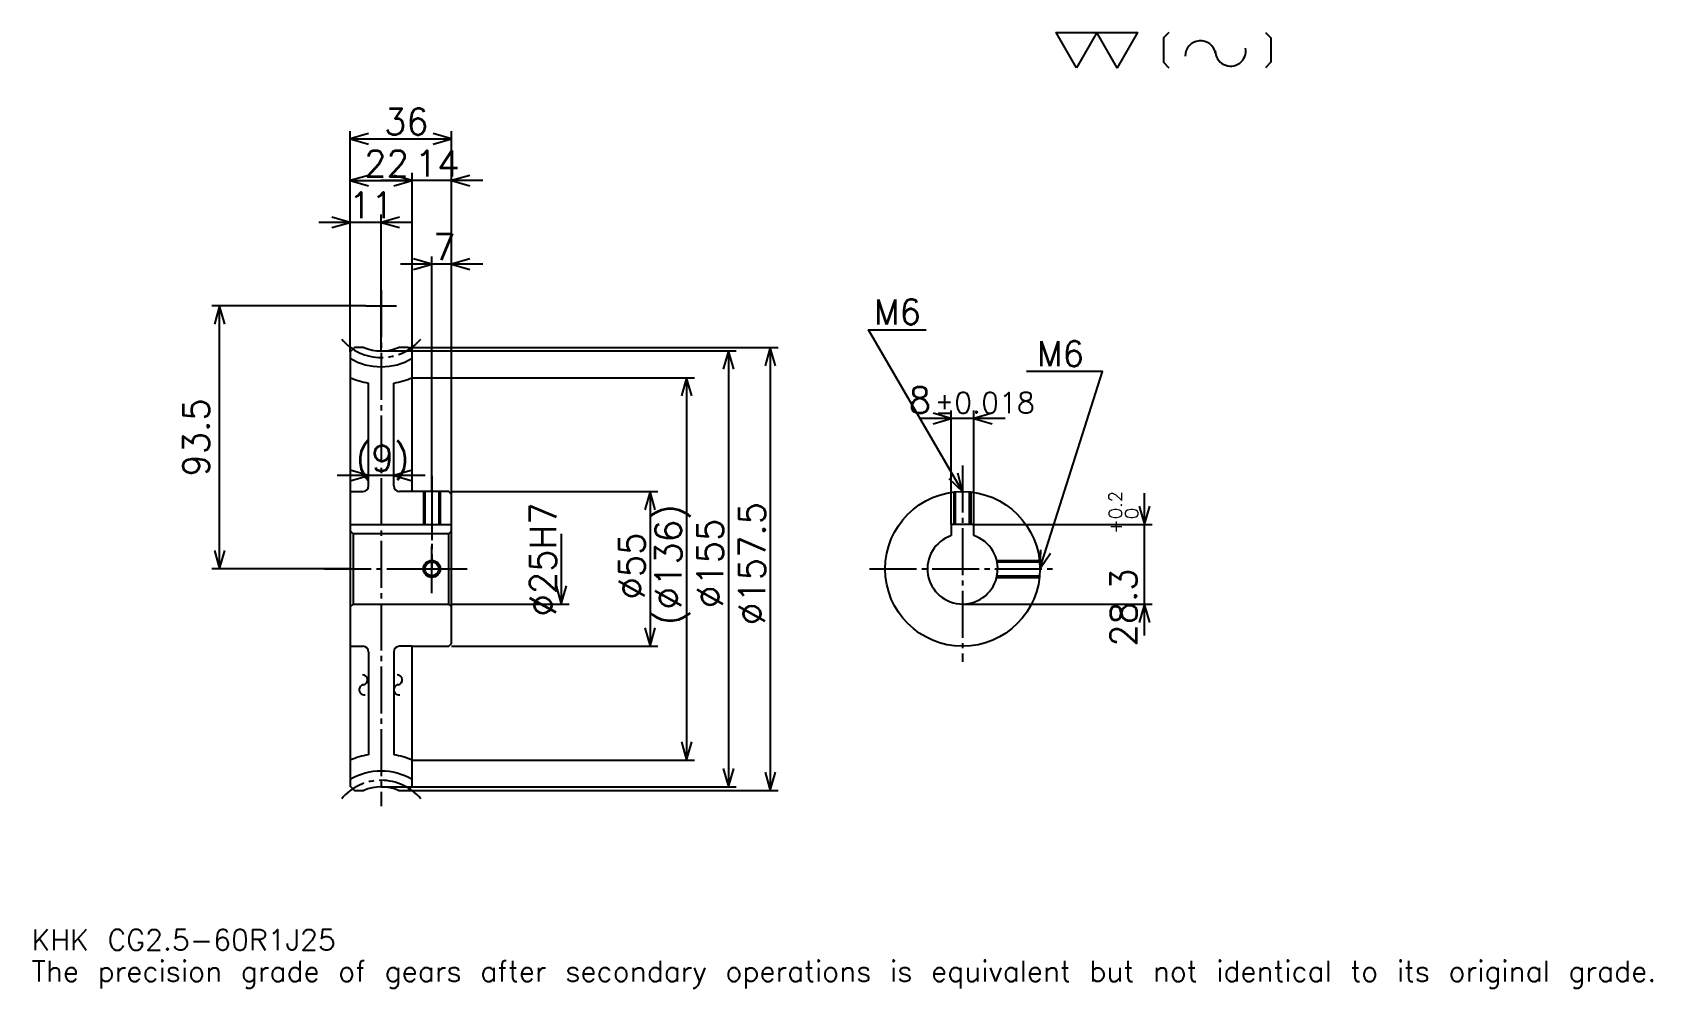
# Model space of a CAD drawing. Extents: x 19 to 595, y 7 to 347.
import ezdxf

# ---------------------------------------------------------------- set-up
doc = ezdxf.new("R2010")
doc.units = 0
doc.linetypes.add('DASHDOT', pattern=[22.285715, 16.714286, -1.857143, 1.857143, -1.857143])
doc.layers.get('0').update_dxf_attribs({"linetype": 'CONTINUOUS'})
doc.layers.add('DASHDOT', color=6, linetype='DASHDOT')
doc.styles.add('KANJI', font='TXT', dxfattribs={"bigfont": 'BIGFONT'})

msp = doc.modelspace()

# ---------------------------------------------------------------- linework, layer by layer
at = {"color": 5}
for p, q in [((131.857147, 234.803574), (131.857147, 311.767853)), ((167.857147, 234.803574), (167.857147, 311.767853)), ((131.857147, 308.982117), (167.857147, 308.982117)), ((131.857147, 294.125), (153.857147, 294.125)), ((179, 294.125), (142.714294, 294.125)), ((153.857147, 234.803574), (153.857147, 296.910706)), ((154, 279.267853), (120.714287, 279.267853)), ((131.857147, 234.803574), (131.857147, 282.053589)), ((142.857147, 249.553574), (142.857147, 282.053589)), ((160.857147, 234.803574), (160.857147, 267.196442)), ((179, 264.410706), (149.714294, 264.410706)), ((137.428574, 249.553574), (82.64286, 249.553574)), ((85.428574, 156.053574), (85.428574, 249.553574)), ((142.857147, 233.553574), (142.857147, 249.553574)), ((131.857147, 233.303574), (131.857147, 234.803574)), ((142.857147, 233.553574), (167.857147, 233.553574)), ((152.357147, 234.803574), (167.857147, 234.803574)), ((153.857147, 233.303574), (153.857147, 234.803574)), ((160.857147, 183.553574), (160.857147, 234.803574)), ((160.857147, 183.553574), (160.857147, 234.803574)), ((167.857147, 234.803574), (283.928589, 234.803574)), ((167.857147, 182.553574), (167.857147, 234.803574)), ((167.857147, 233.553574), (269.071442, 233.553574)), ((266.285706, 233.553574), (266.285706, 78.553574)), ((281.142853, 234.803574), (281.142853, 77.303574)), ((153.857147, 224.053574), (167.857147, 224.053574)), ((167.857147, 224.053574), (254.214294, 224.053574)), ((251.428574, 224.053574), (251.428574, 88.053574)), ((364.642853, 209.553574), (334.357147, 209.553574)), ((345.5, 171.853577), (345.5, 212.339294)), ((353.5, 171.853577), (353.5, 212.339294)), ((158.5, 189.267853), (127.214287, 189.267853)), ((167.857147, 183.553574), (241.214294, 183.553574)), ((238.428574, 183.553574), (238.428574, 128.553574)), ((414.142853, 132.410721), (414.142853, 182.996429)), ((206.857147, 168.553574), (206.857147, 143.553574)), ((353.5, 171.853577), (416.928558, 171.853577)), ((131.857147, 156.053574), (82.642868, 156.053574)), ((167.857147, 143.553574), (209.642853, 143.553574)), ((349.5, 143.553574), (416.928558, 143.553574)), ((167.857147, 128.553574), (241.214294, 128.553574)), ((153.857147, 88.053574), (167.857147, 88.053574)), ((167.857147, 88.053574), (254.214294, 88.053574)), ((142.857147, 78.553574), (167.857147, 78.553574)), ((152.357147, 77.303574), (167.857147, 77.303574)), ((167.857147, 78.553574), (269.071442, 78.553574)), ((167.857147, 77.303574), (283.928589, 77.303574))]:
    msp.add_line(p, q, dxfattribs=at)
at = {"color": 4}
for p, q in [((138.357147, 185.553574), (138.357147, 222.150604)), ((147.357147, 185.553574), (147.357147, 222.150604)), ((153.857147, 183.553574), (149.357147, 183.553574)), ((131.857147, 171.853577), (167.857147, 171.853577)), ((167.857147, 169.553574), (166.857147, 168.553574)), ((131.857147, 142.553574), (132.857147, 143.553574)), ((167.857147, 142.553574), (166.857147, 143.553574)), ((153.857147, 128.553574), (149.357147, 128.553574)), ((138.357147, 126.553574), (138.357147, 89.956543)), ((147.357147, 126.553574), (147.357147, 89.956543))]:
    msp.add_line(p, q, dxfattribs=at)
at = {"color": 7}
for points in [[(390, 334.285706), (382.757141, 346.839996), (411.728577, 346.839996), (404.485718, 334.285706), (397.242859, 346.839996), (390, 334.285706)], [(422.83429, 346.839996), (420.902863, 344.908569), (420.902863, 336.217133), (422.83429, 334.285706)], [(457.117126, 346.839996), (459.048584, 344.908569), (459.048584, 336.217133), (457.117126, 334.285706)]]:
    msp.add_lwpolyline(points, dxfattribs=at)
at = {"color": 5}
for points in [[(138.357147, 310.839294), (131.857147, 308.982117), (138.357147, 307.125)], [(161.357147, 307.125), (167.857147, 308.982117), (161.357147, 310.839294)], [(138.357147, 295.982147), (131.857147, 294.125), (138.357147, 292.267853)], [(147.357147, 292.267853), (153.857147, 294.125), (147.357147, 295.982147)], [(147.357147, 292.267853), (153.857147, 294.125), (147.357147, 295.982147)], [(174.357147, 295.982147), (167.857147, 294.125), (174.357147, 292.267853)], [(125.357147, 277.410706), (131.857147, 279.267853), (125.357147, 281.125)], [(149.357147, 281.125), (142.857147, 279.267853), (149.357147, 277.410706)], [(154.357147, 262.553589), (160.857147, 264.410706), (154.357147, 266.267853)], [(174.357147, 266.267853), (167.857147, 264.410706), (174.357147, 262.553589)], [(87.285721, 243.053574), (85.428574, 249.553574), (83.571434, 243.053574)], [(349.5, 183.553574), (316.071411, 241.125), (336.5, 241.125)], [(268.142883, 227.053574), (266.285706, 233.553574), (264.428589, 227.053574)], [(283, 228.303574), (281.142853, 234.803574), (279.285706, 228.303574)], [(377, 156.053574), (399.285706, 226.267853), (372.171448, 226.267853)], [(253.285706, 217.553574), (251.428574, 224.053574), (249.571442, 217.553574)], [(339, 207.696426), (345.5, 209.553574), (339, 211.410706)], [(360, 211.410706), (353.5, 209.553574), (360, 207.696426)], [(131.857147, 187.410721), (138.357147, 189.267853), (131.857147, 191.125)], [(153.857147, 191.125), (147.357147, 189.267853), (153.857147, 187.410721)], [(344.630066, 188.242157), (349.5, 183.553574), (347.842163, 190.107239)], [(240.285706, 177.053574), (238.428574, 183.553574), (236.571442, 177.053574)], [(412.285706, 178.353577), (414.142853, 171.853577), (416, 178.353577)], [(83.571434, 162.553574), (85.428574, 156.053574), (87.285721, 162.553574)], [(377.196289, 162.810822), (377, 156.053574), (380.736511, 161.687164)], [(205, 150.053574), (206.857147, 143.553574), (208.714294, 150.053574)], [(416, 137.053574), (414.142853, 143.553574), (412.285706, 137.053574)], [(236.571442, 135.053574), (238.428574, 128.553574), (240.285706, 135.053574)], [(249.571442, 94.553574), (251.428574, 88.053574), (253.285706, 94.553574)], [(264.428589, 85.053574), (266.285706, 78.553574), (268.142883, 85.053574)], [(279.285706, 83.803574), (281.142853, 77.303574), (283, 83.803574)]]:
    msp.add_lwpolyline(points, dxfattribs=at)
at = {"color": 4}
for points in [[(136.657349, 234.803574), (133.357147, 234.803574), (131.857147, 233.303574), (131.857147, 142.553574)], [(149.056946, 77.303574), (152.357147, 77.303574), (153.857147, 78.803574), (153.857147, 128.553574), (166.857147, 128.553574), (167.857147, 129.553574), (167.857147, 182.553574), (166.857147, 183.553574), (153.857147, 183.553574), (153.857147, 233.303574), (152.357147, 234.803574), (149.056946, 234.803574)], [(131.857147, 183.553574), (136.357147, 183.553574)], [(157.857147, 183.553574), (157.857147, 171.853577)], [(158.397156, 183.553574), (158.397156, 171.853577)], [(163.317139, 183.553574), (163.317139, 171.853577)], [(163.857147, 183.553574), (163.857147, 171.853577)], [(346.5, 171.853577), (346.5, 183.38945)], [(347.039978, 171.853577), (347.039978, 183.443329)], [(351.960022, 171.853577), (351.960022, 183.443329)], [(352.5, 171.853577), (352.5, 183.38945)], [(131.857147, 169.553574), (132.857147, 168.553574), (132.857147, 143.553574), (166.857147, 143.553574), (166.857147, 168.553574), (132.857147, 168.553574)], [(353.5, 167.896286), (353.5, 171.853577), (345.5, 171.853577), (345.5, 167.896286)], [(361.634644, 159.053574), (376.835876, 159.053574)], [(361.755554, 158.51358), (376.889771, 158.51358)], [(361.634644, 153.053574), (376.835876, 153.053574)], [(361.755554, 153.593567), (376.889771, 153.593567)], [(131.857147, 142.553574), (131.857147, 78.803574), (133.357147, 77.303574), (136.657349, 77.303574)], [(131.857147, 128.553574), (136.357147, 128.553574)]]:
    msp.add_lwpolyline(points, dxfattribs=at)
for centre, radius in [((349.5, 156.053574), 27.5), ((160.857147, 156.053574), 2.46)]:
    msp.add_circle(centre, radius, dxfattribs=at)
at = {"color": 7}
msp.add_circle((160.857147, 156.053574), 3, dxfattribs=at)
for centre, radius, start, end in [((434.06073, 338.412415), 5.432143, 10, 180), ((444.759949, 340.298981), 5.432143, 180, 10), ((136.21344, 116.617859), 1.810714, 280, 90), ((148.55629, 116.617859), 1.810714, 280, 90), ((136.842285, 113.051453), 1.810714, 90, 280), ((149.18515, 113.051453), 1.810714, 90, 280)]:
    msp.add_arc(centre, radius, start, end, dxfattribs=at)
at = {"color": 4}
for centre, radius, start, end in [((142.857147, 249.553574), 21.625, 239.424684847, 300.575315153), ((142.857147, 249.553574), 16, 247.201751877, 292.798248123), ((142.857147, 249.553574), 27.77, 246.665958139, 260.674361772), ((142.857147, 249.553574), 27.77, 279.325638228, 293.334041861), ((136.357147, 185.553574), 2, 270, 0), ((149.357147, 185.553574), 2, 180, 270), ((149.357147, 185.553574), 2, 180, 270), ((349.5, 156.053574), 12.5, 108.662925185, 71.337074815), ((136.357147, 126.553574), 2, 0, 90), ((149.357147, 126.553574), 2, 90, 180), ((149.357147, 126.553574), 2, 90, 180), ((142.857147, 62.553574), 27.77, 99.325638228, 113.334041861), ((142.857147, 62.553574), 27.77, 66.665958139, 80.674361772), ((142.857147, 62.553574), 21.625, 59.424684847, 120.575315153), ((142.857147, 62.553574), 16, 67.201751877, 112.798248123)]:
    msp.add_arc(centre, radius, start, end, dxfattribs=at)
at = {"layer": 'DASHDOT', "color": 7}
for p, q in [((142.857147, 255.125), (142.857147, 71.732147)), ((137.428574, 249.553574), (148.285721, 249.553574)), ((349.5, 192.839294), (349.5, 122.982147)), ((160.857147, 183.553574), (160.857147, 156.053574)), ((122.571434, 156.053574), (173.428574, 156.053574)), ((316.428589, 156.053574), (382.571411, 156.053574))]:
    msp.add_line(p, q, dxfattribs=at)
for points in [[(160.857147, 189.125), (160.857147, 166.28215)], [(160.857147, 147.482147), (160.857147, 164.625)], [(152.285721, 156.053574), (169.428574, 156.053574)]]:
    msp.add_lwpolyline(points, dxfattribs=at)
for centre, start, end in [((142.857147, 249.553574), 219.999996477, 320.000005527), ((142.857147, 62.553574), 39.999994473, 140.000003523)]:
    msp.add_arc(centre, 18.33, start, end, dxfattribs=at)

# ---------------------------------------------------------------- texts
at = {"color": 7, "style": 'KANJI'}
for s, height, p in [('36', 9.285714, (143.821426, 310.467834)), ('22', 9.285714, (136.821426, 295.610718)), ('14', 9.285714, (154.821426, 295.610718)), ('11', 9.285714, (131.321426, 280.753571)), ('7', 9.285714, (161.339294, 265.896423)), ('M6', 8.914286, (317.928589, 242.982147)), ('M6', 8.914286, (375.885712, 228.125)), ('8', 9.285714, (330.332458, 211.410706)), ('%%p0.018', 7.428571, (339.52417, 211.410706)), ('(9)', 9.285714, (133.803574, 190.753571)), ('KHK CG2.5-60R1J25', 7.428571, (18.571428, 20.428572)), ('The precision grade of gears after secondary operations is equivalent but not identical to its original grade.', 7.428571, (18.571428, 9.285714))]:
    msp.add_text(s, height=height, dxfattribs=at).set_placement(p)
for s, height, p in [('93.5', 9.285714, (81.714294, 188.875)), ('%%c157.5', 9.285714, (279.285706, 136.089294)), ('0.2', 4.642857, (406.157135, 173.788925)), ('%%c25H7', 9.285714, (205, 139.107147)), ('(%%c136)', 9.285714, (249.571442, 136.089294)), ('%%c155', 9.285714, (264.428589, 142.125)), ('+', 4.642857, (406.157135, 168.588928)), ('0', 4.642857, (411.914276, 173.788925)), ('%%c55', 9.285714, (236.571442, 145.142853)), ('28.3', 9.285714, (411.357147, 128.396667))]:
    msp.add_text(s, height=height, rotation=90, dxfattribs=at).set_placement(p)

doc.saveas('drawing.dxf')
